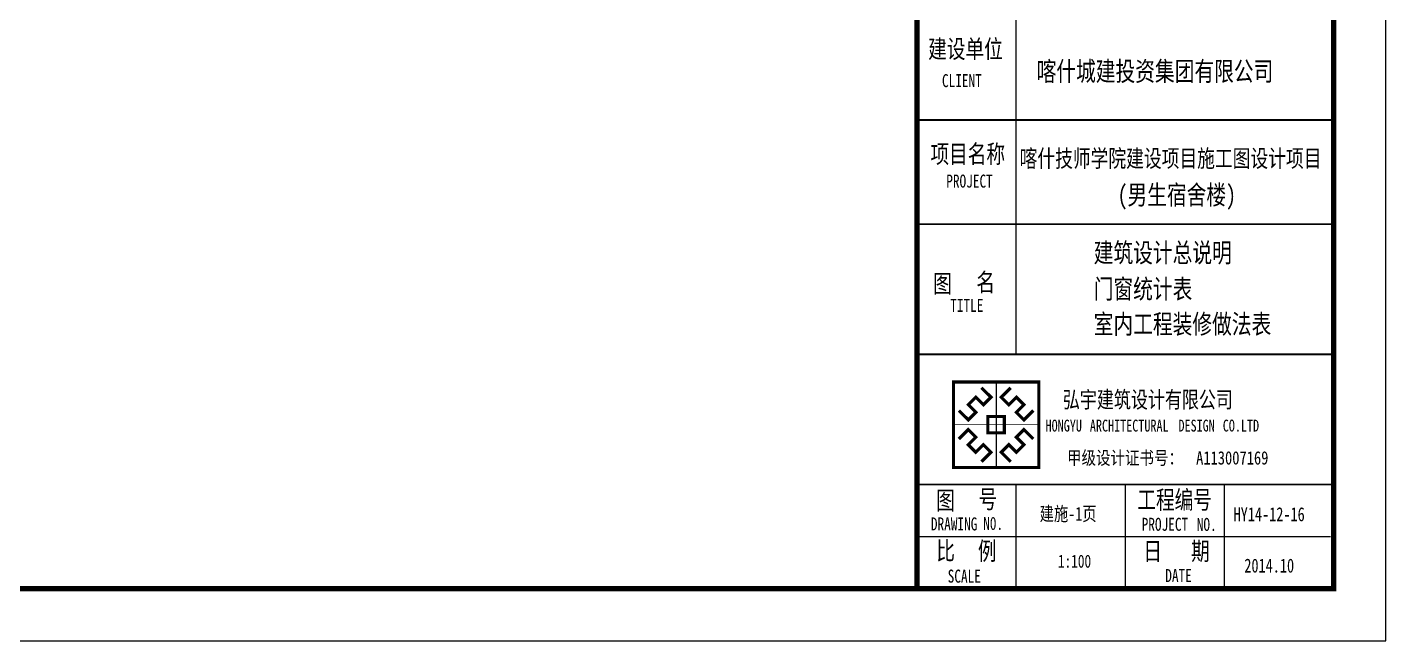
# Model space of a CAD drawing. Extents: x 174641 to 414490, y 73126 to 493158.
# Drawn here: x 253654 to 279741, y 322436 to 334218 of the extents above; entities that cross this region are included whole.
import ezdxf

# ---------------------------------------------------------------- set-up
doc = ezdxf.new("R2010")
doc.units = 0
doc.header["$LTSCALE"] = 1000
doc.header["$MEASUREMENT"] = 0
for name, color, linetype in [('PUB_TITLE', 7, 'Continuous'), ('TK', 126, 'Continuous'), ('TWT_TITLE', 7, 'Continuous')]:
    doc.layers.add(name, color=color, linetype=linetype)
doc.styles.add('-宋体', font='', dxfattribs={"width": 0.8})
doc.styles.add('_TEL_DIM', font='simhei.ttf', dxfattribs={"width": 0.8, "height": 3.5})
doc.styles.get('-宋体').set_extended_font_data('SimSun')

# ---------------------------------------------------------------- blocks, each defined once
blk = doc.blocks.new('logo')
at = {"color": 6}
blk.add_line((1004, 2011), (1004, 0), dxfattribs=at)
at = {"color": 6, "const_width": 74.6}
for points in [[(0, 2011), (2008, 2011), (2008, 0), (0, 0)], [(809, 1198), (1199, 1198), (1199, 813), (809, 813)]]:
    blk.add_lwpolyline(points, close=True, dxfattribs=at)
at = {"color": 6}
blk.add_lwpolyline([(0, 2011), (2008, 2011), (2008, 0), (0, 0)], close=True, dxfattribs=at)
for points, const_width in [([(1004, 2011), (1004, 0)], 15.2), ([(660, 1874), (883, 1654), (704, 1475), (526, 1653), (350, 1477), (528, 1299), (350, 1120), (129, 1340)], 74.6), ([(1348, 1874), (1125, 1654), (1304, 1475), (1482, 1653), (1658, 1477), (1480, 1299), (1659, 1120), (1879, 1340)], 74.6), ([(0, 1006), (2008, 1006)], 15.2), ([(660, 137), (883, 357), (704, 536), (526, 358), (350, 534), (528, 712), (350, 891), (129, 671)], 74.6), ([(1348, 137), (1125, 357), (1304, 536), (1482, 358), (1658, 534), (1480, 712), (1659, 891), (1879, 671)], 74.6)]:
    blk.add_lwpolyline(points, dxfattribs=dict(at, const_width=const_width))

msp = doc.modelspace()

# ---------------------------------------------------------------- linework, layer by layer
for p, q in [((270741.1, 323436.5), (270741.1, 380836.5)), ((272641.1, 327936.9), (272641.1, 334436.9)), ((271941.1, 327936.9), (278741.1, 327936.9)), ((271941.1, 325436.9), (278741.1, 325436.9)), ((271941.1, 325436.9), (278676.3, 325436.9)), ((272641.1, 323436.5), (272641.1, 325436.9)), ((274741.1, 323436.5), (274741.1, 325436.9)), ((276641.1, 323436.5), (276641.1, 325436.9)), ((270741.1, 324436.9), (278676.3, 324436.9)), ((272941.1, 324436.9), (273141.1, 324436.9)), ((278741.1, 323436.5), (271941.1, 323436.5)), ((271941.1, 323436.5), (273641.1, 323436.5)), ((278741.1, 323436.9), (272789.3, 323436.9))]:
    msp.add_line(p, q)
at = {"const_width": 34}
for points in [[(270741.1, 332436.9), (278741.1, 332436.9)], [(270741.1, 330436.9), (278741.1, 330436.9)], [(270741.1, 327936.9), (278741.1, 327936.9)], [(270741.1, 325436.9), (278741.1, 325436.9)]]:
    msp.add_lwpolyline(points, dxfattribs=at)
msp.add_point((278741.1, 323436.9))
at = {"layer": 'PUB_TITLE', "const_width": 100}
msp.add_lwpolyline([(270741.1, 380836.5), (278741.1, 380836.5), (278741.1, 323436.9), (270741.1, 323436.9)], close=True, dxfattribs=at)
at = {"layer": 'TWT_TITLE'}
msp.add_lwpolyline([(174641.1, 322436.5), (279741.1, 322436.5), (279741.1, 381836.5), (174641.1, 381836.5)], close=True, dxfattribs=at)
at = {"layer": 'TWT_TITLE', "const_width": 100}
msp.add_lwpolyline([(177141.1, 323436.5), (278741.1, 323436.5), (278741.1, 380836.5), (177141.1, 380836.5)], close=True, dxfattribs=at)

# ---------------------------------------------------------------- block references
at = {"color": 5, "xscale": 0.8162497762823477, "yscale": 0.8162497763405554, "zscale": 0.8162497763138334}
msp.add_blockref('logo', (271438.5, 325764.7), dxfattribs=at)

# ---------------------------------------------------------------- texts
at = {"style": '-宋体', "width": 0.75}
for s, height, p in [('建设单位', 350, (270954.1, 333625)), ('喀什城建投资集团有限公司', 370.273, (273035.5, 333187.1)), ('CLIENT', 250, (271218.3, 333067.2)), ('项目名称', 350, (270998.5, 331609)), ('喀什技师学院建设项目施工图设计项目', 333.245, (272709.6, 331532.7)), ('PROJECT', 250, (271301.1, 331138.1)), ('(男生宿舍楼)', 370.27, (274591.7, 330813.6)), ('建筑设计总说明', 370.27, (274132.4, 329703.5)), ('图', 350, (271049.8, 329119.2)), ('名', 350, (271879.2, 329144.4)), ('门窗统计表', 370.27, (274132.4, 329006.9)), ('TITLE', 250, (271376.3, 328752.6)), ('室内工程装修做法表', 370.27, (274132.4, 328333.4)), ('图', 350, (271108.4, 324957)), ('号', 350, (271920.2, 324981.1)), ('工程编号', 350, (274969.8, 324969.4)), ('建施-1页', 267.73, (273093.9, 324742.2)), ('DRAWING', 250, (271005.6, 324555.8)), ('N0.', 250, (272009.8, 324566.5)), ('PROJECT', 250, (275053, 324548.7)), ('NO.', 250, (276111, 324546.3)), ('HY14-12-16', 267.73, (276817.9, 324733.3)), ('比', 350, (271110.3, 323991.5)), ('例', 350, (271908.6, 323985.6)), ('日', 350, (275086.2, 323982.6)), ('期', 350, (276001.2, 323985.1)), ('1:100', 250, (273445.1, 323840.4)), ('2014.10', 267.73, (277024, 323747.1)), ('SCALE', 250, (271328.4, 323553.4)), ('DATE', 250, (275506.1, 323564.9))]:
    msp.add_text(s, height=height, dxfattribs=at).set_placement(p)
at = {"layer": 'TK', "color": 9}
for s, height, style, width, p in [('弘宇建筑设计有限公司', 318.99, '-宋体', 0.75, (273540.7, 326909.5)), ('HONGYU', 227.85, '-宋体', 0.75, (273207.9, 326454.9, 0)), ('ARCHITECTURAL', 227.848, '-宋体', 0.75, (274058.5, 326454.9, 0)), ('DESIGN', 227.85, '-宋体', 0.75, (275759.8, 326454.9, 0)), ('CO.LTD', 227.85, '-宋体', 0.75, (276610.4, 326454.9, 0)), ('甲级设计证书号：', 255.08, '_TEL_DIM', 0.8, (273619.5, 325821.7)), ('A113007169', 255.08, '_TEL_DIM', 0.8, (276098.4, 325821.7))]:
    msp.add_text(s, height=height, dxfattribs=dict(at, style=style, width=width)).set_placement(p)

doc.saveas('drawing.dxf')
